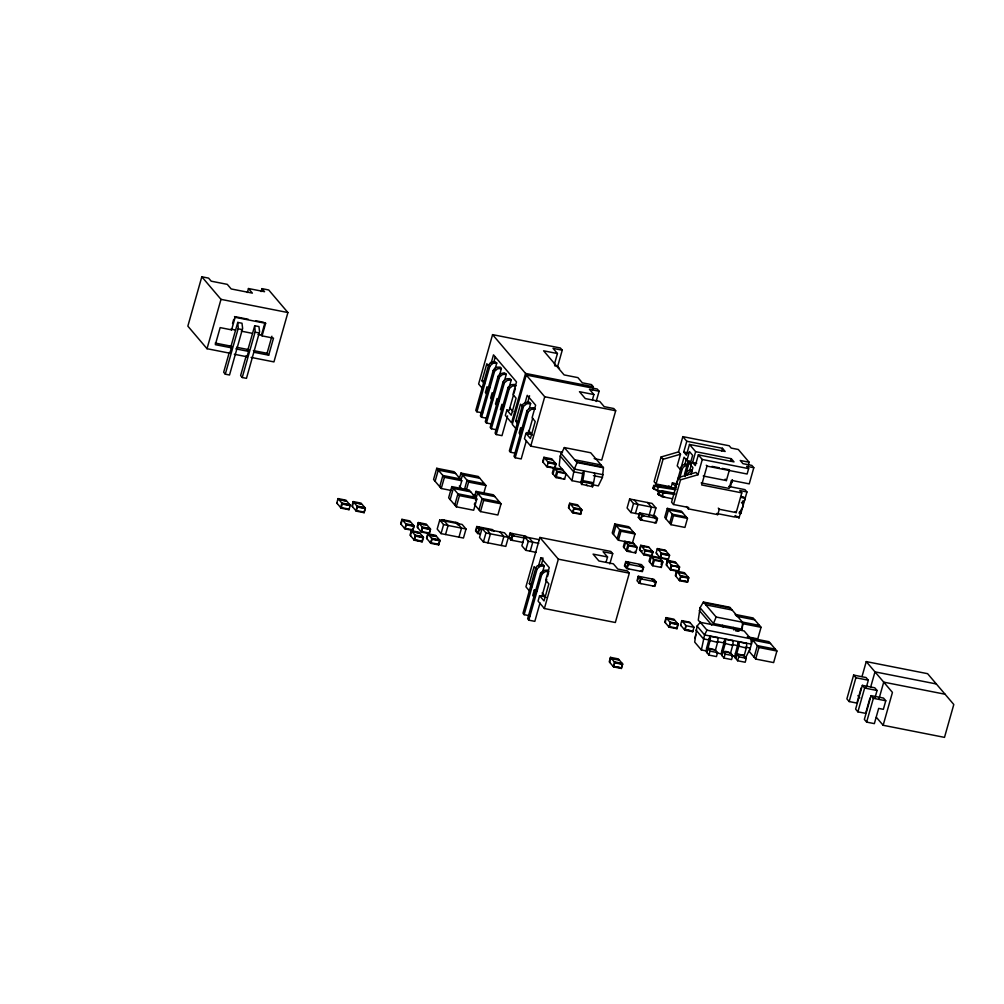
<?xml version="1.0" encoding="UTF-8"?>
<svg xmlns="http://www.w3.org/2000/svg" width="1004" height="1004" viewBox="0 0 1004 1004"><rect width="100%" height="100%" fill="white"/><g stroke="black" fill="none" stroke-linecap="round" stroke-linejoin="round"><path stroke-width="1.5" d="M592.46 484.719L598.321 485.873L602.425 477.44L603.454 467.751L590.716 452.766L564.336 447.571L560.232 456.004L559.215 465.68L571.941 480.665L582.207 482.686M742.521 622.229L742.27 629.194L713.467 623.522L700.064 607.746L703.402 602.036L729.782 607.244L742.521 622.229L716.141 617.021L703.402 602.036M708.811 640.088L706.552 648.283A4.393 1.406 -78.8 0 0 706.527 652.123L708.899 655.085L716.454 656.578L717.571 652.625L715.45 650.115L707.895 648.647L706.665 652.374M715.45 650.09L717.709 641.832A4.393 1.406 -78.8 0 0 717.734 637.979L717.433 637.452M723.934 643.075L721.675 651.257A4.393 1.406 -78.8 0 0 721.65 655.11L724.009 658.072L731.577 659.565L732.694 655.599C730.812 651.734 720.922 648.484 721.901 655.587M730.573 653.077L732.832 644.806A4.393 1.406 -78.8 0 0 732.857 640.966L732.556 640.439M746.336 643.401L738.768 641.907L737.538 645.647L738.605 641.631L735.292 653.943A4.393 1.406 -78.8 0 0 735.267 657.783L737.626 660.757L745.181 662.251L746.311 658.285L744.177 655.687L746.436 647.492A4.393 1.406 -78.8 0 0 746.461 643.652L746.173 643.112M697.077 626.082L704.582 634.917L751.469 644.166L750.829 638.808L744.152 630.951L700.303 622.304L697.077 626.082L694.705 642.096L701.369 649.952L707.418 651.144M700.064 607.746L698.282 620.158L700.24 622.455M718.274 508.112L719.266 509.266L717.734 514.65L716.756 513.496L734.589 517.01L735.304 515.516M736.371 517.361L735.493 516.269L739.044 517.888L740.312 513.395L739.333 512.241M571.941 480.665L574.401 469.044L577.074 462.555L564.336 447.571M701.369 649.952L704.582 634.917L706.967 630.161L700.303 622.304M708.799 640.175L717.571 642.397M723.922 643.15L732.694 645.384M237.772 322.409L242.002 323.238L242.629 328.421L229.527 375.007L225.285 374.166L238.274 328.208L237.772 322.409L230.782 347.083M254.702 325.748L258.944 326.576L259.572 331.759L246.469 378.345L242.228 377.504L255.217 331.546L254.702 325.748L247.724 350.421M247.335 292.528L248.465 288.524L252.368 293.118L231.184 288.951L227.28 284.358L211.191 281.183L208.594 278.121L201.817 276.778L187.848 326.137L207.025 348.714L229.903 353.22L231.422 347.836L230.129 346.317M207.025 348.714L220.993 299.355L201.817 276.778M232.526 323.526L233.719 319.347M231.422 347.836L215.333 344.661L220.152 327.605L231.585 329.864L235.137 317.302L234.509 316.549M261.115 291.574L261.956 288.637L268.721 289.98L287.91 312.545L273.941 361.904L251.075 357.399M234.308 354.261L247.009 356.771L248.54 351.387L247.072 349.656M262.082 335.876L261.442 335.123L264.993 322.56L265.633 323.313L262.082 335.876L273.515 338.135L268.695 355.178L254.062 352.291M268.695 355.178L267.077 353.282L271.908 336.24M338.059 498.599L336.804 503.054L341.147 508.162L349.003 509.706L350.271 505.263L345.928 500.155L338.059 498.599L342.402 503.707L350.271 505.263M337.344 503.694L337.08 502.715M342.126 504.046L349.994 505.589L349.718 504.623L341.862 503.067L340.607 507.522L349.015 509.053L348.601 508.576L349.003 509.706M341.147 508.162L342.402 503.707M353.182 501.586L351.927 506.041L356.269 511.136L364.126 512.693L365.393 508.237L361.051 503.129L353.182 501.586L357.524 506.694L365.393 508.237M352.467 506.681L353.182 502.238L361.453 504.272L361.051 503.795M357.248 507.02L355.717 510.509L364.138 512.04L365.117 508.576L364.841 507.597L356.985 506.054L357.248 507.02L365.117 508.576M356.269 511.136L357.524 506.694M401.926 519.332L400.671 523.787L405.014 528.895L412.87 530.438L414.137 525.996L409.795 520.888L401.926 519.332L406.269 524.439L414.137 525.996M401.211 524.427L401.926 519.997L410.197 522.017M404.461 528.255L412.87 529.786L413.861 526.322L413.585 525.356L405.729 523.799L405.992 524.778L413.861 526.322M405.014 528.242L405.992 524.778M405.014 528.895L406.269 524.439M411.276 530.677L410.021 535.119L414.363 540.227L422.22 541.771L423.487 537.328L419.145 532.22L411.276 530.677L415.618 535.772L423.487 537.328M410.561 535.759L411.276 531.329L419.546 533.35L419.145 532.873M418.354 522.532L417.087 526.987L421.429 532.082L429.298 533.639L430.553 529.183L426.211 524.075L418.354 522.532L422.684 527.627L430.553 529.183M420.965 523.699L418.342 523.184L417.639 527.615M414.363 539.575L415.079 535.132L422.935 536.688L422.232 541.118L413.811 539.587L422.22 541.771M414.363 540.227L415.618 535.772M459.405 489.124L461.777 480.74L454.122 471.717L436.753 468.291L433.577 479.485L441.245 488.496L451.373 490.504M420.889 531.442L429.298 532.986L430.277 529.522L430.013 528.543L422.144 527L422.42 527.966L430.277 529.522M435.108 481.292L438.284 470.098L455.653 473.524M421.429 531.43L422.42 527.966M421.429 532.082L422.684 527.627M439.714 486.702L442.877 475.507L460.246 478.933M427.779 533.789L426.524 538.232L430.854 543.34L438.723 544.896L439.978 540.441L435.648 535.333L427.779 533.789L432.122 538.884L439.978 540.441M427.064 538.872L427.779 534.442L432.109 535.697M428.181 534.919L436.05 536.462L435.636 535.985M441.245 488.496L444.408 477.314L436.753 468.291M431.846 539.223L430.314 542.7L438.723 544.243L439.702 540.779L439.438 539.801L431.569 538.257L431.846 539.223L439.702 540.779M430.854 543.34L432.122 538.884M439.739 520.047L437.192 529.07L441.045 533.613L463.459 538.031L466.019 529.008L462.154 524.464L439.739 520.047L443.605 524.59L466.019 529.008M559.517 368.506L557.672 366.334L562.24 350.183L560.395 347.999L492.575 334.633L478.619 383.992L482.184 388.184M451.8 486.601L448.637 497.796L456.305 506.807L473.675 510.233L476.837 499.051L469.169 490.027L451.8 486.601L459.468 495.625L476.837 499.051M484.618 383.879L481.983 380.78L486.814 363.737L488.371 365.569M450.168 499.59L453.344 488.408L470.713 491.834M494.972 369.434L496.767 363.071L494.846 361.603L490.554 362.569L488.597 365.067L475.758 410.435L476.913 411.791L482.66 412.92M441.045 533.613L443.605 524.59M476.913 411.791L489.965 365.858L493.002 363.31L496.767 363.071M491.119 363.222L493.491 354.839L516.508 381.934L512.956 394.497L516.081 398.161L511.249 415.217L506.857 410.046L505.338 415.43L511.576 422.772L525.544 373.425L492.575 334.633M459.355 478.657L460.949 473.06L478.318 476.486L485.974 485.509L483.602 493.905M493.767 362.268L495.348 356.684M489.789 387.757L486.915 387.193L485.384 392.577L487.116 394.61M445.538 534.504L448.085 525.481L444.22 520.938M460.899 480.464L462.48 474.867L479.849 478.293M454.774 505.012L457.937 493.817L475.306 497.244M499.239 376.149L501.398 368.518L500.23 367.15L497.193 367.188L494.621 368.418L493.215 370.514L480.376 415.869L481.531 417.225L485.848 418.078M456.305 506.807L459.468 495.625M481.531 417.225L494.583 371.292L497.633 368.757L501.398 368.518M464.3 490.065L467.073 480.276L484.443 483.702M492.161 392.752L490.63 398.136L492.512 400.332M504.497 380.642L506.292 374.279L504.372 372.81L500.08 373.777L498.122 376.274L485.283 421.642L486.438 422.998L490.755 423.851M466.232 490.479L468.604 482.083L460.949 473.06M486.438 422.998L499.49 377.065L502.527 374.517L506.292 374.279M497.407 406.105L495.537 403.897L497.055 398.513L498.938 400.721M458.979 537.153L461.526 528.129L457.673 523.586M509.041 387.669L511.199 380.052L510.045 378.684L506.995 378.721L504.422 379.951L503.017 382.047L490.178 427.403L491.332 428.758L497.093 429.9M491.332 428.758L504.384 382.825L507.434 380.29L511.199 380.052M474.415 496.967L475.996 491.37L493.366 494.796L501.034 503.82L497.871 515.002L480.502 511.576L474.365 504.372L474.766 502.966M500.444 409.67L501.962 404.286L503.832 406.482M475.557 500.168L477.54 493.177L494.909 496.603M496.24 434.531L509.292 388.586L512.329 386.051L516.094 385.812L514.939 384.457L511.174 384.695L508.137 387.23L495.085 433.176L496.24 434.531L501.987 435.661L507.585 415.882M478.971 509.781L482.133 498.586L499.503 502.013M480.502 511.576L483.664 500.394L475.996 491.37M513.533 394.861L509.116 410.498L506.857 410.046M513.935 393.442L515.378 388.36M493.943 531.317L492.5 529.61L476.774 526.51L475.519 530.965L477.691 533.513L479.648 533.902L476.875 531.417M476.147 530.564L477.126 527.1L478.745 526.899L480.916 529.447L479.297 529.66L478.318 533.111M477.691 533.513L478.946 529.058L476.774 526.51M482.083 528.393L479.523 537.416L483.388 541.959L505.803 546.389L508.363 537.366L504.497 532.81L482.083 528.393L485.949 532.948L508.363 537.366M596.188 401.5L599.099 391.221L597.229 389.025L526.259 375.032L512.291 424.391L516.796 429.699M517.462 423.299L515.692 421.203L520.511 404.16L522.883 406.946M483.388 541.959L485.949 532.948M529.196 408.678L530.639 403.595L529.472 402.215L525.544 402.416L522.707 404.399L509.342 450.884L510.509 452.252L515.027 453.143M510.509 452.252L523.561 406.319L526.711 403.796L530.639 403.595M524.854 403.683L527.226 395.3L535.634 405.202L532.082 417.764L535.232 421.479L530.413 438.522L525.971 433.301L524.439 438.685L530.752 446.115L562.466 452.365M490.391 529.723L491.985 530.928M487.869 542.85L490.429 533.827L486.563 529.284M527.602 402.755L529.572 395.764M515.178 457.749L528.242 411.816L531.38 409.293L535.308 409.092L534.141 407.712L530.212 407.913L527.062 410.435L514.01 456.381L515.178 457.749L521.202 458.941L526.397 440.568M528.33 433.766L532.747 418.141M501.322 545.498L503.87 536.475L500.017 531.932M530.752 446.115L544.72 396.756L526.259 375.032M554.421 364.188L557.433 353.533L553.041 348.363L562.24 350.183M523.247 542.499L510.948 540.077L508.79 537.516L510.045 533.074L525.77 536.174L527.213 537.868M509.743 535.973L510.396 533.664M510.948 540.077L512.216 535.621L510.045 533.074M512.918 540.466L511.588 539.675L512.567 536.211L514.186 536.01L512.015 533.463M543.93 457.284L542.662 461.74L547.004 466.847L554.873 468.391L556.128 463.936L551.786 458.841L543.93 457.284L548.259 462.392L556.128 463.936M543.214 462.38L543.917 457.937L552.187 459.97L551.786 459.493M539.361 539.688L524.427 536.738L521.867 545.762L525.732 550.317L536.199 552.376M546.465 466.207L562.365 469.332M547.004 466.847L548.259 462.392M525.732 550.317L528.292 541.294L524.427 536.738M530.212 551.196L532.773 542.173L528.907 537.629M553.016 474.039L554.572 468.542L563.118 470.223M554.873 467.738L555.588 463.308L547.72 461.752L547.983 462.731L555.852 464.275M556.028 477.59L557.584 472.093L553.819 467.651L552.263 473.16L556.028 477.59L564.574 479.272L566.13 473.775L557.584 472.093M609.817 563.922L612.716 553.643L610.846 551.434L539.888 537.454L525.92 586.8L529.522 591.042M531.982 586.75L529.309 583.625L534.141 566.57L535.709 568.427M542.461 572.355L544.256 566.005L543.089 564.624L541.495 564.474L537.24 565.842L535.797 567.925L522.971 613.293L524.138 614.661L530.15 615.854M524.138 614.661L537.19 568.728L540.328 566.206L544.256 566.005M538.483 566.093L540.842 557.722L543.202 558.186M537.278 590.678L534.266 590.088L532.747 595.472L534.492 597.531M541.231 565.164L542.8 559.579M528.807 620.158L541.859 574.225L545.009 571.703L548.924 571.502L547.757 570.121L543.842 570.335L540.692 572.857L527.64 618.79L528.807 620.158L534.831 621.351L540.026 602.977M592.511 389.778L593.351 386.791L591.507 384.607L582.307 382.8L577.915 377.629L564.11 374.906L543.628 350.81L557.433 353.533M592.398 399.881L593.904 394.547L589.461 389.326L599.099 391.221M543.189 595.284L544.356 596.652L539.587 595.711L538.069 601.095L544.381 608.524L615.339 622.505L629.307 573.158L627.437 570.95L617.811 569.055L613.369 563.834L598.924 560.985L593.088 554.12L607.533 556.956L606.027 562.29M541.947 596.175L546.778 579.132M547.494 576.585L548.573 572.769M569.682 503.242L568.427 507.698L572.769 512.793L580.626 514.349L581.881 509.894L577.551 504.786L569.682 503.242L574.024 508.338L581.881 509.894M568.967 508.325L569.682 503.895L577.953 505.928M544.381 608.524L558.349 559.165L539.888 537.454M582.634 473.537L583.776 471.29A3.878 1.242 -78.8 0 1 583.751 475.419L582.571 481.92L593.364 484.041L592.598 486.764L581.442 484.204A3.414 1.092 -78.8 0 1 581.592 479.561L582.634 473.537L573.635 471.767L560.232 456.004M572.217 512.153L580.626 513.697L581.341 509.254L573.485 507.71L573.748 508.677L581.617 510.233M572.769 512.14L573.748 508.677M572.769 512.793L574.024 508.338M581.805 484.631L582.571 481.92M593.364 484.041L594.544 477.553A3.878 1.242 -78.8 0 0 594.569 473.424L594.205 472.947M593.904 394.547L579.459 391.698L585.307 398.575L599.752 401.424L604.182 406.645L613.82 408.54L615.69 410.736L601.722 460.096L594.167 458.615M614.787 523.962L612.227 532.986L618.414 540.252L632.42 543.013L634.98 533.99L628.793 526.723L614.787 523.962L620.961 531.229L634.98 533.99M613.469 534.442L616.017 525.418L630.023 528.179M617.171 538.797L619.732 529.786L633.737 532.547M653.366 516.972L655.913 507.949L652.048 503.406L629.646 498.988L627.086 508.011L630.951 512.555L639.912 514.324M618.414 540.252L620.961 531.229M630.951 512.555L633.499 503.531L629.646 498.988M624.877 541.332L623.321 546.829L627.086 551.271L635.632 552.953L637.189 547.456L633.424 543.013L624.877 541.332L628.642 545.762L637.189 547.456M624.074 547.72L625.63 542.223L634.177 543.904M635.432 513.446L637.992 504.422L634.126 499.866M626.333 550.38L627.889 544.883L636.436 546.565M627.086 551.271L628.642 545.762M624.501 565.98L625.756 561.525L641.481 564.624L643.652 567.185L642.397 571.627L626.659 568.528L624.501 565.98L626.458 566.369M638.318 517.361L639.573 512.906L655.298 516.006L657.469 518.553L656.214 523.009L640.477 519.909L638.318 517.361L640.276 517.75M625.454 564.424L626.107 562.114L627.726 561.914L629.884 564.461L628.278 564.675L627.299 568.138L628.629 568.917M639.272 515.805L639.924 513.496M641.393 513.784L643.702 515.843L642.096 516.056L641.117 519.507L642.447 520.298M626.659 568.528L627.927 564.085L625.756 561.525M640.477 519.909L641.744 515.454L639.573 512.906M748.369 464.915L749.135 462.229L738.316 449.491L731.188 448.085L729.218 445.776L682.846 436.64L678.528 451.888L661.096 456.983L654.106 481.656L656.076 483.966L671.237 486.965M635.08 551.384L635.632 552.953M656.378 489.575L659.942 491.458L653.704 489.048L652.964 488.182L653.729 485.484L657.306 484.995L672.906 488.082L674.136 489.525A2.121 1.945 -40.4 0 0 675.064 489.613M653.704 489.048L654.47 486.35L653.729 485.484M656.076 483.966L663.054 459.292L661.096 456.983M648.885 516.094L651.433 507.07L647.567 502.527M640.753 545.297L639.485 549.753L643.828 554.848L651.684 556.404L652.951 551.949L648.609 546.854L640.753 545.297L645.083 550.405L643.828 554.848M610.482 657.356L609.227 661.812L613.557 666.907L621.426 668.463L622.681 664.008L618.351 658.913L610.482 657.356L614.824 662.464L622.681 664.008M609.767 662.452L610.482 658.009L613.507 659M610.884 658.486L618.753 660.042L618.338 659.565M672.442 498.737L662.188 496.716L658.624 494.834L657.884 493.968L658.649 491.27L662.226 490.793L674.952 493.303M658.624 494.834L659.39 492.136L658.649 491.27M639.372 564.737L641.543 567.285L643.024 567.574L642.045 571.038L640.426 571.251M652.675 552.288L644.806 550.732L644.543 549.765L652.412 551.309L652.675 552.288L651.696 555.752L643.426 553.719L643.828 554.195M638.268 576.246L637.013 580.701L639.184 583.249L654.909 586.361L656.164 581.906L653.993 579.346L638.268 576.246L640.439 578.806L656.164 581.906M613.017 666.279L621.426 667.811L622.405 664.347L622.141 663.368L614.272 661.824L614.548 662.791L622.405 664.347M637.64 580.299L638.619 576.848M613.569 666.254L614.548 662.791M654.244 522.62L655.863 522.419L656.842 518.955L655.361 518.666L653.328 515.617L654.671 516.407M613.557 666.907L614.824 662.464M640.1 577.137L642.409 579.195L640.79 579.396L639.812 582.86L641.142 583.638M639.184 583.249L640.439 578.806M650.567 555.827L649.011 561.336L652.776 565.767L661.322 567.448L662.878 561.951L659.113 557.509L650.567 555.827L654.344 560.27L662.878 561.951M649.764 562.215L651.32 556.718L659.866 558.4M677.725 483.978L672.379 482.924L670.848 488.308L668.89 485.986M678.528 451.888L680.499 454.21L677.198 465.869L680.524 469.772M667.296 508.375L664.736 517.399L670.923 524.665L684.929 527.426L687.476 518.403L681.302 511.136L667.296 508.375L673.471 515.642L687.476 518.403M686.786 441.258L722.453 448.299L725.152 451.474L689.497 444.446L686.447 455.214L683.737 452.026L686.786 441.258L682.846 436.64M652.023 564.875L653.579 559.379L662.125 561.06L661.109 564.675M657.382 548.573L656.127 553.028L660.456 558.136L668.325 559.68L669.58 555.237L665.25 550.129L657.382 548.573L661.724 553.681L669.58 555.237M665.978 518.855L668.526 509.831L682.532 512.592M652.776 565.767L654.344 560.27M656.666 553.668L656.403 552.689M673.533 504.51L680.524 479.837L697.968 474.754L695.998 472.432L678.553 477.527L671.563 502.201L673.533 504.51L688.694 507.497L688.317 508.852L717.734 514.65M679.808 477.816L682.205 469.32A4.794 4.405 -40.4 0 1 687.338 465.643M684.778 464.714L686.359 459.142M688.016 461.84L688.995 462.995L685.443 475.57L684.452 474.403L688.016 461.84L690.689 462.367L689.572 461.062L686.899 460.535L689.447 451.562L692.634 455.327L690.099 464.3L692.923 467.626L690.953 474.603M659.917 557.496L668.325 559.027L667.924 558.55L668.325 559.68M669.681 523.209L672.241 514.186L686.247 516.96M660.469 557.484L661.184 553.041L669.04 554.597L669.304 555.563L661.448 554.02M660.456 558.136L661.724 553.681M652.939 585.972L654.558 585.759L655.537 582.295L654.056 582.006L652.035 578.969L653.366 579.747M670.923 524.665L673.471 515.642M685.092 476.498L685.895 473.662A4.794 4.405 -40.4 0 1 691.63 470.06M689.698 470.512L691.279 464.927M695.634 451.674L731.301 458.715L734.012 461.89L698.345 454.862L695.295 465.63L692.597 462.442L695.634 451.674L689.497 444.446M678.34 571.464L679.595 567.009L675.253 561.901L667.396 560.357L666.129 564.813L670.471 569.908L684.439 572.707L688.769 577.802L687.514 582.257L679.645 580.714L675.315 575.606L676.57 571.15L680.913 576.258L688.769 577.802M671.325 561.788L667.384 561.01L666.681 565.44M671.45 565.792L669.932 569.268L678.34 570.812L679.319 567.348L671.048 565.315L678.917 566.871M670.471 569.908L671.726 565.465L667.396 560.357M697.968 474.754L702.285 459.493L698.345 454.862M706.264 465.241L706.992 466.107L701.67 484.957L741.793 492.864L736.196 512.605L719.266 509.266M675.855 576.246L676.57 571.803L679.595 572.807M676.972 572.28L684.841 573.836L684.427 573.359M666.041 617.611L664.786 622.066L669.116 627.174L676.985 628.717L678.24 624.262L673.897 619.167L666.041 617.611L670.383 622.718L669.116 627.174M665.326 622.706L666.041 618.263L674.311 620.296M679.106 580.074L687.514 581.605L688.229 577.162L680.361 575.618L680.637 576.597L688.493 578.141M679.658 580.048L680.637 576.597M679.645 580.714L680.913 576.258M668.576 626.534L676.985 628.065L677.7 623.635L669.831 622.078L670.107 623.057L677.964 624.601M669.128 626.509L670.107 623.057M721.688 450.984L722.453 448.299M681.791 620.623L680.524 625.065L684.866 630.173L692.735 631.729L693.99 627.274L689.648 622.166L681.791 620.623L686.121 625.718L684.866 630.173M681.076 625.705L680.8 624.739M730.548 461.401L731.301 458.715M685.443 625.58L693.99 627.274M703.214 476.009L726.394 480.577L729.444 469.809L722.202 468.379M692.333 630.587L692.735 631.064L684.866 629.521L685.845 626.057M730.234 487.316L732.23 480.276M731.715 482.711L732.481 480.025M694.781 638.494L695.897 634.528M701.168 482.924L729.117 488.433L731.401 480.364L749.235 483.878L753.803 467.726L746.675 466.32L748.645 468.63L747.114 474.013L706.992 466.107M741.441 502.427L742.985 503.983C744.491 507.685 738.517 510.986 740.312 513.395M742.985 503.983C740.814 502.238 746.374 500.833 744.629 498.147L743.65 496.993L740.977 496.465M739.069 513.144L740.864 513.496L746.951 491.96L744.981 489.638L728.64 486.413M706.778 652.6L707.895 648.647L710.016 651.132L717.571 652.625M708.899 655.085L710.016 651.132M721.813 650.692L723.005 651.508L725.264 643.313A4.393 1.406 -78.8 0 0 725.29 639.473L723.922 642.949L725.164 639.222L732.719 640.715M723.922 642.949L725.039 638.996M724.009 658.072L725.139 654.119L723.005 651.508L730.586 652.914M741.467 629.546L743.098 623.76L741.517 621.89L759.476 625.442M735.518 658.273L738.881 645.999A4.393 1.406 -78.8 0 0 738.906 642.158L738.655 641.681M737.626 660.757L738.743 656.804L736.622 654.294L735.392 658.034M754.719 619.844L736.76 616.305L735.179 614.435L753.138 617.975L761.057 627.299L757.782 638.87L747.315 636.8M754.092 657.181L757.355 645.61L775.314 649.161M755.673 659.051L758.949 647.48L751.017 638.155L768.976 641.694L776.908 651.019L773.632 662.59L755.673 659.051L749.335 651.583L752.598 640.025L770.557 643.564M866.301 687.364L868.322 680.21L866.038 677.537L853.626 675.077L846.887 698.884L849.171 701.558L856.889 703.089L861.194 687.865M849.171 701.558L855.897 677.763L853.626 675.077M862.022 676.533L866.251 661.598L927.608 673.684L953.8 704.507L944.5 737.375L883.144 725.277L876.354 717.283M875.036 697.629L877.057 690.488L874.773 687.803L862.348 685.356L855.621 709.15L857.893 711.836L865.624 713.355L869.928 698.131M857.893 711.836L864.632 688.041L862.348 685.356M870.757 686.799L874.986 671.864L936.33 683.962M871.083 695.634L864.356 719.429L866.628 722.102L874.358 723.633L878.663 708.41L883.357 709.339L885.779 700.754L883.507 698.081L871.083 695.634L873.367 698.307L885.779 700.754M866.628 722.102L873.367 698.307M879.065 698.571L883.721 682.143L945.065 694.228M883.144 725.277L892.443 692.409L866.251 661.598M721.788 655.348L723.018 651.634M713.467 623.522L716.141 617.021M745.232 658.586L750.339 648.12L745.809 647.229M663.054 459.292L680.499 454.21M654.47 486.35L674.136 489.525M658.499 486.915L661.209 486.978M659.39 492.136L674.751 494.457M663.418 492.7L666.129 492.763M248.465 288.524L264.554 291.7L261.956 288.637M220.993 299.355L287.91 312.545M554.597 365.732L557.672 366.334M525.544 373.425L593.351 386.791M236.028 316.85L248.226 319.259M255.857 320.765L263.475 322.259M235.137 317.302L265.633 323.313M238.124 328.81L242.366 329.638M255.066 332.148L259.296 332.977M235.614 330.04L230.945 329.111L231.585 329.864M241.261 331.144L252.544 333.378M257.953 334.445L261.442 335.123M481.983 380.78L484.832 381.344M544.72 396.756L615.69 410.736M215.245 343.067L232.012 346.367M236.58 347.271L248.779 349.681M253.359 350.584L267.077 353.282M235.827 348.877L248.54 351.387M495.537 403.897L497.783 404.348M749.135 462.229L740.224 460.472L742.922 463.647L751.845 465.404L753.803 467.726M683.737 452.026L687.903 452.854M515.692 421.203L518.666 421.793M702.285 459.493L748.645 468.63M692.597 462.442L696.751 463.271M712.049 466.383L719.303 467.814M688.995 462.995L691.668 463.522M527.15 432.398L529.56 432.862L530.727 434.243L525.971 433.301M746.951 491.96L739.822 490.542L741.793 492.864M574.702 459.769L601.082 464.965M576.434 461.802L602.814 466.998M577.074 462.555L603.454 467.751M545.636 458.677L549.564 459.455M740.613 497.356L744.629 498.147M603.203 474.729L574.401 469.044L560.998 453.281M593.427 475.67L602.425 477.44M565.377 472.884L556.831 471.202L555.275 476.699L560.972 477.829M582.307 480.514L593.113 482.648M735.38 516.207L738.065 516.734L739.044 517.888M633.499 503.531L655.913 507.949M641.744 515.454L657.469 518.553M444.408 477.314L461.777 480.74M468.604 482.083L485.974 485.509M573.535 512.416L576.158 512.931M472.683 494.696L475.57 495.273M483.664 500.394L501.034 503.82M649.149 547.481L640.74 545.95L640.025 550.393L642.648 550.907M642.058 546.214L644.681 546.728M660.004 549.753L657.382 549.226L665.79 550.769L662.615 550.267M644.405 550.255L652.951 551.949M627.764 550.669L630.612 551.221M341.987 500.03L344.61 500.544M357.11 503.017L359.733 503.531M612.716 553.643L603.09 551.736L607.533 556.956M442.35 520.248L443.956 520.047L445.412 521.741M455.615 522.858L457.096 523.147M525.142 536.563L523.812 535.785L525.255 537.479M671.048 565.315L679.595 567.009M478.946 529.058L480.916 529.447M512.216 535.621L524.502 538.044M508.79 537.516L510.747 537.906M528.292 541.294L538.746 543.352M627.927 564.085L643.652 567.185M420.061 523.925L424.002 524.69M683.034 580.839L685.657 581.366M558.349 559.165L629.307 573.158M431.707 535.22L434.33 535.734M415.204 532.095L417.827 532.622M415.342 536.111L423.211 537.655M704.042 602.802L730.423 607.997M705.774 604.822L732.154 610.03M743.098 623.76L761.057 627.299M529.309 583.625L532.296 584.202M690.2 622.806L681.779 621.275M667.346 618.527L669.969 619.041M669.693 622.568L678.24 624.262M706.967 630.161L750.829 638.808M689.572 630.575L684.464 629.044L684.866 629.521M717.596 637.728L710.041 636.247L708.799 639.975L710.167 636.498A4.393 1.406 -78.8 0 1 710.142 640.339L707.895 648.634M758.949 647.48L776.908 651.019M709.514 640.063L703.465 638.87L695.96 630.048M717.082 641.556L724.637 643.049M732.192 644.543L738.241 645.735M715.463 649.939L706.69 647.706M855.897 677.763L868.322 680.21M736.635 654.307L744.19 655.8M725.139 654.119L732.694 655.599M738.743 656.804L746.311 658.285M716.492 652.926L722.541 654.119M731.615 655.913L736.158 656.804M864.632 688.041L877.057 690.488M616.945 667.045L619.568 667.572M737.601 630.926L735.857 631.039M652.964 488.182L655.01 489.048M657.884 493.968L659.929 494.834M661.297 495.361L664.861 497.244M745.093 647.329L746.298 648.069L737.526 645.836M742.985 654.859L744.19 655.599L735.417 653.366M725.164 479.134L726.394 480.577M742.508 501.021L743.487 502.188M739.873 512.329L740.864 513.496M735.217 511.45L736.196 512.605M686.899 460.535L684.075 457.209L675.767 486.275A2.121 1.945 -40.4 0 1 672.906 488.082M687.941 465.718L686.711 464.262A4.794 4.405 -40.4 0 0 680.976 467.877L682.205 469.32M685.895 473.662L687.125 475.105A4.794 4.405 -40.4 0 1 692.258 471.428M678.553 477.527L680.524 479.837M857.918 695.596L859.863 697.88M672.379 482.924L676.119 487.316M686.347 506.531L688.317 508.852M657.306 484.995L658.536 486.451L657.269 490.931L656.039 489.488M662.226 490.793L663.456 492.236L662.188 496.716L660.958 495.273M733.271 627.425L733.635 627.889A3.878 1.242 -78.8 0 1 733.899 630.06M639.673 517.813L641.117 519.507M675.253 562.554L675.654 563.043L667.384 561.01M686.974 581.617L687.514 582.257M722.466 625.291L722.842 625.768A3.878 1.242 -78.8 0 1 723.106 627.036M699.299 610.47L711.748 625.103M651.696 555.752L651.282 555.275L651.684 556.404M660.569 566.57L661.322 567.448M592.598 486.764L592.234 486.325A3.414 1.092 -78.8 0 1 591.908 485.271M488.597 365.067L489.751 366.422M493.215 370.514L494.37 371.869M498.122 376.274L499.277 377.629M503.017 382.047L504.171 383.402M507.924 387.808L509.078 389.163M522.18 405.516L523.348 406.896M526.849 411.012L528.016 412.393M587.202 485.698L586.838 485.271A3.414 1.092 -78.8 0 1 586.549 484.555M509.894 408.026L512.918 411.59M528.518 430.465L532.446 435.083M486.915 387.193L488.647 389.226M522.394 429.737L520.637 427.679L519.118 433.063L520.875 435.121M563.821 478.393L564.574 479.272M692.183 631.089L692.735 631.729M625.128 565.578L627.299 568.138M580.086 513.709L580.626 514.349M676.985 628.065L676.583 627.588L676.985 628.717M540.842 557.722L549.263 567.611L545.699 580.174L548.862 583.889L544.03 600.932L539.587 595.711M535.797 567.925L536.964 569.306M540.478 573.422L541.645 574.803M620.886 667.823L621.426 668.463M510.145 537.981L511.588 539.675M459.305 486.061L462.066 489.299M542.147 592.875L546.076 597.493M534.266 590.088L536.023 592.147M459.167 524.452L457.724 522.758L441.998 519.658L443.442 521.352M455.753 522.369L457.924 524.916M426.211 524.728L426.612 525.217L418.342 523.184M429.298 532.986L428.896 532.496L429.298 533.639M438.723 544.243L438.321 543.754L438.723 544.896M412.87 529.786L412.468 529.309L412.87 530.438M247.009 356.771L246.206 355.805L240.609 375.596L242.228 377.504M229.903 353.22L229.263 352.467L223.666 372.258L225.285 374.166M364.138 512.04L363.724 511.563L364.126 512.693M345.928 500.808L346.33 501.285L338.059 499.264M676.232 489.099A2.121 1.945 -40.4 0 1 675.679 489.45M735.907 629.935L738.994 630.863L735.907 629.935"/></g></svg>
